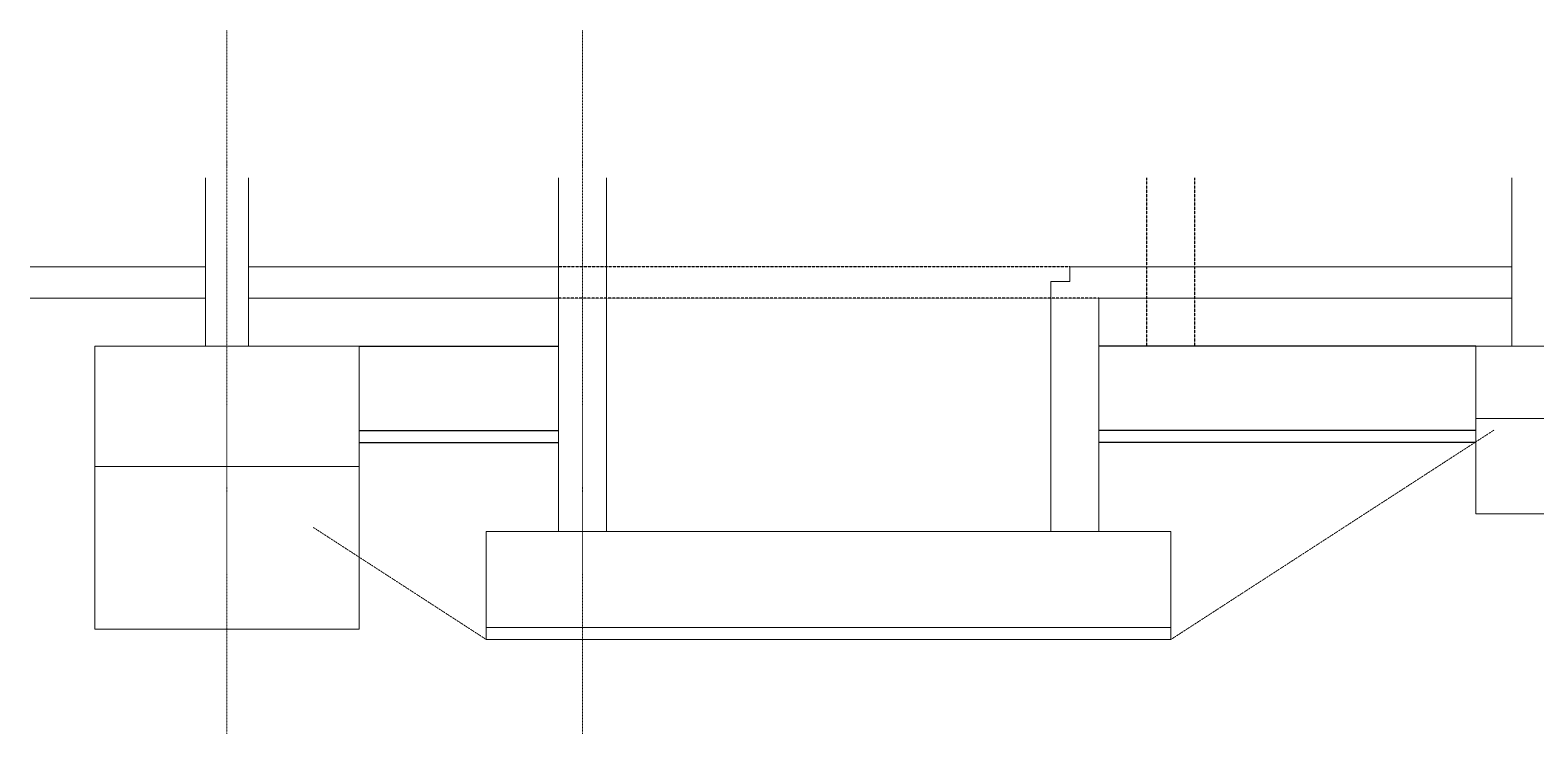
# Model space of a CAD drawing. Header units: centimetres. Extents: x -14085 to 643619, y -47998 to 35592.
# Drawn here: x 181987 to 361013, y -47998 to 35592 of the extents above; entities that cross this region are included whole.
import ezdxf

# ---------------------------------------------------------------- set-up
doc = ezdxf.new("R2010")
doc.units = ezdxf.units.CM
doc.linetypes.add('CACHEX2', pattern=[19.05, 12.7, -6.35])
doc.linetypes.add('TIRETPTX2', pattern=[50.8, 25.4, -12.7, 0, -12.7])
doc.layers.add('01_linteaux', color=2, linetype='Continuous')
doc.layers.add('01_murs_coup', color=5, linetype='Continuous', lineweight=60)
doc.layers.add('01_tram_axes', color=2, linetype='TIRETPTX2', lineweight=9)

msp = doc.modelspace()

# ---------------------------------------------------------------- linework, layer by layer
at = {"layer": '01_linteaux', "linetype": 'CACHEX2'}
for p, q in [((314749.34, -1963.08), (314749.34, 18050.08)), ((320459.97, -1963.08), (320459.97, 18050.08)), ((305612.23, 7459.46), (244794, 7459.46)), ((309038.61, 3747.55), (244794, 3747.55))]:
    msp.add_line(p, q, dxfattribs=at)
at = {"layer": '01_linteaux', "ltscale": 0.5}
for p, q in [((221094.98, -1963.08), (244794, -1963.08)), ((353874.21, -1963.08), (309038.61, -1963.08)), ((221094.98, -11956.69), (244794, -11956.69)), ((353874.21, -11956.69), (309038.61, -11956.69)), ((221094.98, -13384.34), (244794, -13384.34)), ((353874.21, -13384.34), (309038.61, -13384.34))]:
    msp.add_line(p, q, dxfattribs=at)
at = {"layer": '01_murs_coup', "lineweight": 0}
for p, q in [((202820.86, -1963.08), (202820.86, 18050.08)), ((207960.43, -1963.08), (207960.43, 18050.08)), ((244794, -23949.01), (244794, 18050.08)), ((250504.64, -23949.01), (250504.64, 18050.08)), ((358157.18, -1963.08), (358157.18, 18050.08)), ((181986.97, 7459.46), (202820.86, 7459.46)), ((207960.43, 7459.46), (244794, 7459.46)), ((305612.23, 7459.46), (358157.18, 7459.46)), ((305612.23, 5746.27), (305612.23, 7459.46)), ((303327.98, 5746.27), (305612.23, 5746.27)), ((303327.98, -23949.01), (303327.98, 5746.27)), ((181986.97, 3747.55), (202820.86, 3747.55)), ((207960.43, 3747.55), (244794, 3747.55)), ((309038.61, 3747.55), (358157.18, 3747.55)), ((309038.61, -23949.01), (309038.61, 3747.55)), ((189686.51, -35565.01), (189686.51, -1963.08)), ((189686.51, -1963.08), (221094.98, -1963.08)), ((221094.98, -35565.01), (221094.98, -1963.08)), ((353874.21, -21878.79), (353874.21, -1963.08)), ((368150.79, -1963.08), (353874.21, -1963.08)), ((368150.79, -10529.03), (353874.21, -10529.03)), ((189686.51, -16239.66), (221094.98, -16239.66)), ((368150.79, -21878.79), (353874.21, -21878.79)), ((236228.06, -23949.01), (317604.55, -23949.01)), ((236228.06, -36797.93), (236228.06, -23949.01)), ((317604.55, -36797.93), (317604.55, -23949.01)), ((189686.51, -35565.01), (221094.98, -35565.01)), ((236228.06, -35370.27), (317604.55, -35370.27)), ((236228.06, -36797.93), (317604.55, -36797.93))]:
    msp.add_line(p, q, dxfattribs=at)
at = {"layer": '01_tram_axes'}
for p, q in [((205390.75, -47997.55), (205390.75, 35592.42)), ((247649.42, -47997.55), (247649.42, 35592.42))]:
    msp.add_line(p, q, dxfattribs=at)
at = {"layer": '01_tram_axes', "ltscale": 0.5}
for p, q in [((317604.55, -36797.93), (356000.32, -11936.16)), ((236228.06, -36797.93), (215643.25, -23468.99))]:
    msp.add_line(p, q, dxfattribs=at)

doc.saveas('drawing.dxf')
